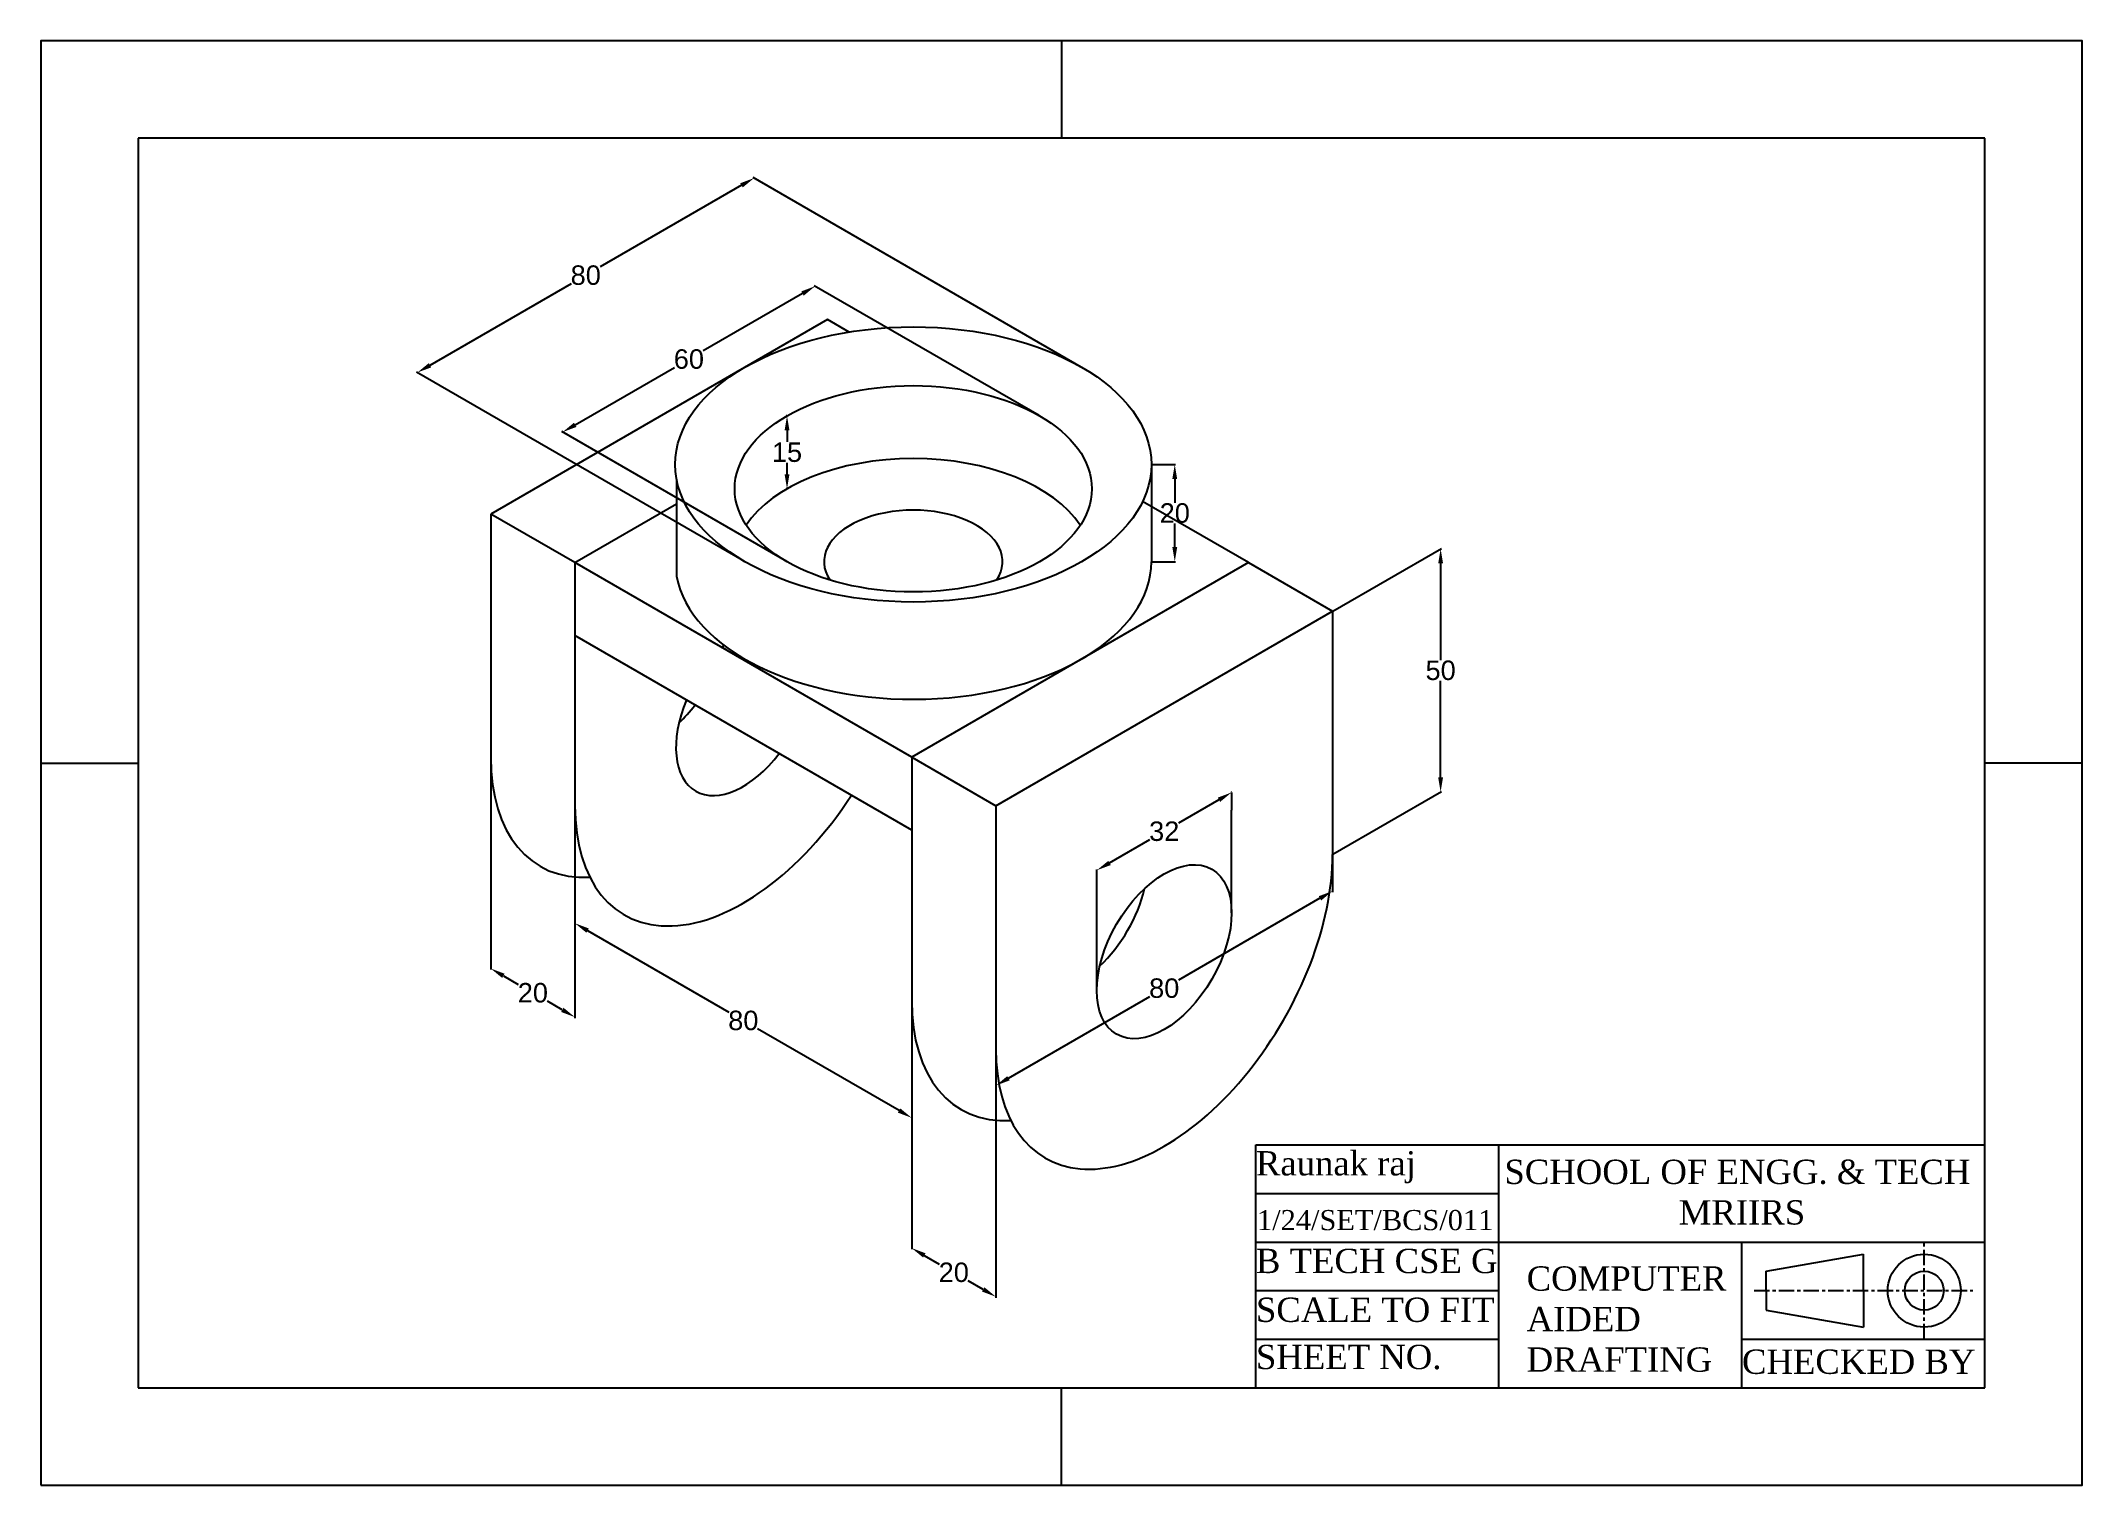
# Model space of a CAD drawing. Header units: millimetres. Extents: x -261 to 159, y -57 to 240.
import ezdxf

# ---------------------------------------------------------------- set-up
doc = ezdxf.new("R2010")
doc.units = ezdxf.units.MM
doc.header["$MEASUREMENT"] = 0
doc.linetypes.add('CENTER', pattern=[50.8, 31.75, -6.35, 6.35, -6.35])
doc.styles.get("Standard").update_dxf_attribs({"font": 'arial.ttf'})
doc.dimstyles.get("Standard").update_dxf_attribs({"dimtxt": 4, "dimasz": 3, "dimexe": 0.18, "dimexo": 0.0625, "dimgap": 0.09, "dimtad": 0, "dimtih": 1, "dimtoh": 1, "dimdec": 0, "dimzin": 0, "dimdsep": 46, "dimtxsty": 'Standard', "dimcen": 0.09, "dimadec": 0, "dimazin": 0, "dimtfac": 1, "dimtdec": 0, "dimtofl": 0, "dimtmove": 0, "dimatfit": 3, "dimfxl": 1, "dimtolj": 1, "dimtzin": 0, "dimarcsym": 0})

# ---------------------------------------------------------------- blocks, each defined once
blk = doc.blocks.new('*D1')
at = {"color": 0, "lineweight": -2, "transparency": 16777216}
for p, q in [((-151.15, 132.65), (-151.15, 58.36)), ((-81.87, 92.65), (-81.87, 18.36)), ((-148.55, 57.06), (-119.46, 40.27)), ((-84.47, 20.06), (-113.56, 36.86))]:
    blk.add_line(p, q, dxfattribs=at)
at = {"color": 0, "transparency": 16777216}
for points in [[(-148.3, 57.5), (-148.8, 56.63), (-151.15, 58.56)], [(-84.22, 20.5), (-84.72, 19.63), (-81.87, 18.56)]]:
    blk.add_solid(points, dxfattribs=at)
at = {"layer": 'Defpoints', "color": 0, "transparency": 16777216}
for p in [(-151.15, 132.72), (-81.87, 92.72), (-81.87, 18.56)]:
    blk.add_point(p, dxfattribs=at)
at = {"color": 0, "transparency": 16777216, "insert": (-116.51, 38.56), "char_height": 4, "attachment_point": 5}
blk.add_mtext('\\A1;80', dxfattribs=at)
blk = doc.blocks.new('*D2')
at = {"color": 0, "lineweight": -2, "transparency": 16777216}
for p, q in [((-168.47, 142.65), (-168.47, 49.05)), ((-151.15, 132.65), (-151.15, 39.05)), ((-165.88, 47.76), (-162.8, 45.98)), ((-153.75, 40.76), (-156.83, 42.54))]:
    blk.add_line(p, q, dxfattribs=at)
at = {"color": 0, "transparency": 16777216}
for points in [[(-165.63, 48.19), (-166.13, 47.33), (-168.47, 49.26)], [(-153.5, 41.19), (-154, 40.33), (-151.15, 39.26)]]:
    blk.add_solid(points, dxfattribs=at)
at = {"layer": 'Defpoints', "color": 0, "transparency": 16777216}
for p in [(-168.47, 142.72), (-151.15, 132.72), (-151.15, 39.26)]:
    blk.add_point(p, dxfattribs=at)
at = {"color": 0, "transparency": 16777216, "insert": (-159.81, 44.26), "char_height": 4, "attachment_point": 5}
blk.add_mtext('\\A1;20', dxfattribs=at)
blk = doc.blocks.new('*D3')
at = {"color": 0, "lineweight": -2, "transparency": 16777216}
for p, q in [((-81.87, 92.65), (-81.87, -8.43)), ((-64.55, 82.65), (-64.55, -18.43)), ((-79.27, -9.73), (-76.19, -11.51)), ((-67.15, -16.73), (-70.23, -14.95))]:
    blk.add_line(p, q, dxfattribs=at)
at = {"color": 0, "transparency": 16777216}
for points in [[(-79.02, -9.29), (-79.52, -10.16), (-81.87, -8.23)], [(-66.9, -16.29), (-67.4, -17.16), (-64.55, -18.23)]]:
    blk.add_solid(points, dxfattribs=at)
at = {"layer": 'Defpoints', "color": 0, "transparency": 16777216}
for p in [(-81.87, 92.72), (-64.55, 82.72), (-64.55, -18.23)]:
    blk.add_point(p, dxfattribs=at)
at = {"color": 0, "transparency": 16777216, "insert": (-73.21, -13.23), "char_height": 4, "attachment_point": 5}
blk.add_mtext('\\A1;20', dxfattribs=at)
blk = doc.blocks.new('*D4')
at = {"color": 0, "lineweight": -2, "transparency": 16777216}
for p, q in [((-16.08, 85.52), (-16.14, 85.62)), ((-18.65, 83.97), (-26.98, 79.16)), ((-41.17, 70.97), (-32.84, 75.77)), ((-43.8, 69.52), (-43.86, 69.62))]:
    blk.add_line(p, q, dxfattribs=at)
at = {"color": 0, "transparency": 16777216}
for points in [[(-18.9, 84.4), (-18.4, 83.53), (-16.05, 85.47)], [(-41.42, 71.4), (-40.92, 70.53), (-43.77, 69.47)]]:
    blk.add_solid(points, dxfattribs=at)
at = {"layer": 'Defpoints', "color": 0, "transparency": 16777216}
for p in [(-16.05, 85.47), (-16.05, 85.47), (-43.77, 69.47)]:
    blk.add_point(p, dxfattribs=at)
at = {"color": 0, "transparency": 16777216, "insert": (-29.91, 77.47), "char_height": 4, "attachment_point": 5}
blk.add_mtext('\\A1;32', dxfattribs=at)
blk = doc.blocks.new('*D5')
at = {"color": 0, "lineweight": -2, "transparency": 16777216}
for p, q in [((-116.88, 210.32), (-145.97, 193.52)), ((-46.97, 172.95), (-114.46, 211.92)), ((-180.97, 173.32), (-151.88, 190.11)), ((-116.25, 132.95), (-183.75, 171.92))]:
    blk.add_line(p, q, dxfattribs=at)
at = {"color": 0, "transparency": 16777216}
for points in [[(-117.13, 210.75), (-116.63, 209.88), (-114.28, 211.82)], [(-181.22, 173.75), (-180.72, 172.88), (-183.57, 171.82)]]:
    blk.add_solid(points, dxfattribs=at)
at = {"layer": 'Defpoints', "color": 0, "transparency": 16777216}
for p in [(-114.28, 211.82), (-46.9, 172.91), (-116.19, 132.91)]:
    blk.add_point(p, dxfattribs=at)
at = {"color": 0, "transparency": 16777216, "insert": (-148.93, 191.82), "char_height": 4, "attachment_point": 5}
blk.add_mtext('\\A1;80', dxfattribs=at)
blk = doc.blocks.new('*D6')
at = {"color": 0, "lineweight": -2, "transparency": 16777216}
for p, q in [((4.73, 72.65), (4.73, 64.99)), ((2.13, 63.7), (-26.96, 46.9)), ((-61.95, 26.7), (-32.86, 43.49)), ((-64.55, 32.65), (-64.55, 24.99))]:
    blk.add_line(p, q, dxfattribs=at)
at = {"color": 0, "transparency": 16777216}
for points in [[(1.88, 64.13), (2.38, 63.26), (4.73, 65.2)], [(-62.2, 27.13), (-61.7, 26.26), (-64.55, 25.2)]]:
    blk.add_solid(points, dxfattribs=at)
at = {"layer": 'Defpoints', "color": 0, "transparency": 16777216}
for p in [(4.73, 72.72), (4.73, 65.2), (-64.55, 32.72)]:
    blk.add_point(p, dxfattribs=at)
at = {"color": 0, "transparency": 16777216, "insert": (-29.91, 45.2), "char_height": 4, "attachment_point": 5}
blk.add_mtext('\\A1;80', dxfattribs=at)
blk = doc.blocks.new('*D7')
at = {"color": 0, "lineweight": -2, "transparency": 16777216}
for p, q in [((4.79, 122.76), (27.14, 135.66)), ((26.96, 132.56), (26.96, 112.69)), ((26.96, 88.56), (26.96, 108.43)), ((4.79, 72.76), (27.14, 85.66))]:
    blk.add_line(p, q, dxfattribs=at)
at = {"color": 0, "transparency": 16777216}
for points in [[(26.46, 132.56), (27.46, 132.56), (26.96, 135.56)], [(26.46, 88.56), (27.46, 88.56), (26.96, 85.56)]]:
    blk.add_solid(points, dxfattribs=at)
at = {"layer": 'Defpoints', "color": 0, "transparency": 16777216}
for p in [(4.73, 122.72), (26.96, 85.56), (4.73, 72.72)]:
    blk.add_point(p, dxfattribs=at)
at = {"color": 0, "transparency": 16777216, "insert": (26.96, 110.56), "char_height": 4, "attachment_point": 5}
blk.add_mtext('\\A1;50', dxfattribs=at)
blk = doc.blocks.new('*D8')
at = {"color": 0, "lineweight": -2, "transparency": 16777216}
for p, q in [((-32.49, 152.91), (-27.56, 152.91)), ((-27.74, 149.91), (-27.74, 145.05)), ((-27.74, 135.91), (-27.74, 140.78)), ((-32.49, 132.91), (-27.56, 132.91))]:
    blk.add_line(p, q, dxfattribs=at)
at = {"color": 0, "transparency": 16777216}
for points in [[(-28.24, 149.91), (-27.24, 149.91), (-27.74, 152.91)], [(-28.24, 135.91), (-27.24, 135.91), (-27.74, 132.91)]]:
    blk.add_solid(points, dxfattribs=at)
at = {"layer": 'Defpoints', "color": 0, "transparency": 16777216}
for p in [(-32.55, 152.91), (-32.55, 132.91), (-27.74, 132.91)]:
    blk.add_point(p, dxfattribs=at)
at = {"color": 0, "transparency": 16777216, "insert": (-27.74, 142.91), "char_height": 4, "attachment_point": 5}
blk.add_mtext('\\A1;20', dxfattribs=at)
blk = doc.blocks.new('*D9')
at = {"color": 0, "lineweight": -2, "transparency": 16777216}
for p, q in [((-55.63, 162.95), (-101.91, 189.67)), ((-104.33, 188.07), (-124.75, 176.28)), ((-151.09, 161.07), (-130.67, 172.86)), ((-107.59, 132.95), (-153.87, 159.67))]:
    blk.add_line(p, q, dxfattribs=at)
at = {"color": 0, "transparency": 16777216}
for points in [[(-104.58, 188.5), (-104.08, 187.63), (-101.73, 189.57)], [(-151.34, 161.5), (-150.84, 160.63), (-153.69, 159.57)]]:
    blk.add_solid(points, dxfattribs=at)
at = {"layer": 'Defpoints', "color": 0, "transparency": 16777216}
for p in [(-101.73, 189.57), (-55.56, 162.91), (-107.52, 132.91)]:
    blk.add_point(p, dxfattribs=at)
at = {"color": 0, "transparency": 16777216, "insert": (-127.71, 174.57), "char_height": 4, "attachment_point": 5}
blk.add_mtext('\\A1;60', dxfattribs=at)
blk = doc.blocks.new('*D10')
at = {"color": 0, "lineweight": -2, "transparency": 16777216}
for p, q in [((-107.59, 162.91), (-107.7, 162.91)), ((-107.52, 159.91), (-107.52, 157.55)), ((-107.52, 150.91), (-107.52, 153.28)), ((-107.59, 147.91), (-107.7, 147.91))]:
    blk.add_line(p, q, dxfattribs=at)
at = {"color": 0, "transparency": 16777216}
for points in [[(-108.02, 159.91), (-107.02, 159.91), (-107.52, 162.91)], [(-108.02, 150.91), (-107.02, 150.91), (-107.52, 147.91)]]:
    blk.add_solid(points, dxfattribs=at)
at = {"layer": 'Defpoints', "color": 0, "transparency": 16777216}
for p in [(-107.52, 162.91), (-107.52, 147.91), (-107.52, 147.91)]:
    blk.add_point(p, dxfattribs=at)
at = {"color": 0, "transparency": 16777216, "insert": (-107.52, 155.41), "char_height": 4, "attachment_point": 5}
blk.add_mtext('\\A1;15', dxfattribs=at)

msp = doc.modelspace()

# ---------------------------------------------------------------- linework, layer by layer
for p, q in [((-51.04, 240.02), (-51.04, 220.02)), ((138.96, 220.02), (-241.04, 220.02)), ((-241.04, 220.02), (-241.04, -36.98)), ((138.96, -36.98), (138.96, 220.02)), ((-99.19, 182.72), (-168.47, 142.72)), ((-94.74, 180.15), (-99.19, 182.72)), ((-32.55, 152.91), (-32.55, 132.91)), ((-130.26, 149.92), (-130.26, 129.92)), ((-151.15, 132.72), (-130.26, 144.79)), ((-12.59, 132.72), (-34.36, 145.3)), ((-151.15, 132.72), (-168.47, 142.72)), ((-168.47, 142.72), (-168.47, 92.72)), ((-81.87, 92.72), (-151.15, 132.72)), ((-151.15, 132.72), (-151.15, 82.72)), ((-12.59, 132.72), (-81.87, 92.72)), ((-12.59, 132.72), (4.73, 122.72)), ((-64.55, 82.72), (4.73, 122.72)), ((4.73, 122.72), (4.73, 72.72)), ((-81.87, 77.72), (-151.15, 117.72)), ((-151.15, 117.72), (-151.15, 117.72)), ((-81.87, 92.72), (-64.55, 82.72)), ((-81.87, 92.72), (-81.87, 42.72)), ((-261.04, 91.52), (-241.04, 91.52)), ((158.96, 91.52), (138.96, 91.52)), ((-16.05, 85.47), (-16.05, 81.84)), ((-64.55, 82.72), (-64.55, 32.72)), ((-16.05, 60.72), (-16.05, 81.84)), ((-43.77, 44.72), (-43.77, 69.47)), ((-16.13, 61.35), (-16.13, 61.35)), ((-16.05, 60.72), (-16.05, 60.72)), ((-11.04, -36.98), (-11.04, 13.02)), ((-11.04, 13.02), (38.96, 13.02)), ((38.96, -36.98), (38.96, 13.02)), ((38.96, 13.02), (138.96, 13.02)), ((-11.04, 3.02), (38.96, 3.02)), ((-11.04, -6.98), (38.96, -6.98)), ((38.96, -6.98), (88.96, -6.98)), ((88.96, -36.98), (88.96, -6.98)), ((88.96, -6.98), (138.96, -6.98)), ((93.96, -12.98), (113.96, -9.48)), ((113.96, -16.98), (113.96, -9.48)), ((93.96, -16.98), (93.96, -12.98)), ((-11.04, -16.98), (38.96, -16.98)), ((93.96, -16.98), (93.96, -20.98)), ((93.96, -20.98), (113.96, -24.48)), ((113.96, -16.98), (113.96, -24.48)), ((-11.04, -26.98), (38.96, -26.98)), ((88.96, -26.98), (138.96, -26.98)), ((-241.04, -36.98), (138.96, -36.98)), ((-51.04, -56.98), (-51.04, -36.98))]:
    msp.add_line(p, q)
at = {"linetype": 'CENTER', "ltscale": 0.1}
for p, q in [((126.46, -26.98), (126.46, -6.98)), ((91.46, -16.98), (136.46, -16.98))]:
    msp.add_line(p, q, dxfattribs=at)
msp.add_lwpolyline([(-261.04, -56.98), (158.96, -56.98), (158.96, 240.02), (-261.04, 240.02)], close=True)
for radius in [7.5, 4]:
    msp.add_circle((126.46, -16.98), radius)
for centre, major_axis in [((-81.54, 152.91), (-48.99, 0)), ((-81.54, 147.91), (-36.74, 0)), ((-29.91, 52.72), (-9.8, -16.97))]:
    msp.add_ellipse(centre, major_axis=major_axis, ratio=0.57735)
for centre, major_axis, start_param, end_param in [((-81.54, 132.91), (-36.74, 0), 3.50296, 5.921818), ((-81.54, 132.91), (-18.37, 0), 2.780226, 6.644552), ((-81.54, 132.91), (-48.99, 0), 6.389134, 9.424778), ((-116.51, 102.72), (-9.8, -16.97), 4.225694, 4.254627), ((-133.83, 112.72), (-9.8, -16.97), 2.028558, 2.057491), ((-133.83, 111.51), (-9.8, -16.97), 8.372459, 8.387194), ((-116.51, 101.51), (-9.8, -16.97), 4.182252, 4.193912), ((-116.51, 102.72), (-9.8, -16.97), 4.935199, 7.631172), ((-133.83, 112.72), (-9.8, -16.97), 7.367287, 7.631172), ((-133.83, 112.72), (-24.49, -42.43), 5.497787, 6.644552), ((-116.51, 102.72), (-24.49, -42.43), 5.497787, 7.765478), ((-29.91, 52.72), (-24.49, -42.43), 5.497787, 8.63938), ((-47.23, 62.72), (-9.8, -16.97), 1.084101, 2.057491), ((-47.23, 62.72), (-24.49, -42.43), 5.497787, 6.644552)]:
    msp.add_ellipse(centre, major_axis=major_axis, ratio=0.57735, start_param=start_param, end_param=end_param)

# ---------------------------------------------------------------- texts
for s, insert, char_height, width, attachment_point in [('{\\fTimes New Roman|b0|i0|c0|p18;Raunak raj}', (-11.04, 11.71), 5, 50, 1), ('{\\fTimes New Roman|b0|i0|c0|p18;SCHOOL OF ENGG. & TECH  MRIIRS}', (88.96, 3.25), 5, 100, 5), ('{\\fTimes New Roman|b0|i0|c0|p18;1/24/SET/BCS/011}', (-10.82, -0.4), 4.1382, 28.4235, 1), ('{\\fTimes New Roman|b0|i0|c0|p18;B TECH CSE G}', (-11.04, -8.37), 5, 50, 1), ('{\\fTimes New Roman|b0|i0|c0|p18;COMPUTER AIDED DRAFTING}', (44.66, -11.98), 5, 50, 1), ('{\\fTimes New Roman|b0|i0|c0|p18;SCALE TO FIT}', (-11.04, -18.41), 5, 50, 1), ('{\\fTimes New Roman|b0|i0|c0|p18;SHEET NO.}', (-11.04, -28.11), 5, 50, 1), ('{\\fTimes New Roman|b0|i0|c0|p18;CHECKED BY}', (88.96, -29.09), 5, 50, 1)]:
    msp.add_mtext(s, dxfattribs=dict(insert=insert, char_height=char_height, width=width, attachment_point=attachment_point))

# ---------------------------------------------------------------- dimensions: what is measured, and where the dimension line sits
for p1, p2, distance, picture, middle in [((-116.19, 132.91), (-46.9, 172.91), 67.38, '*D5', (-148.93, 191.82)), ((-107.52, 132.91), (-55.56, 162.91), 46.17, '*D9', (-127.71, 174.57)), ((-107.52, 162.91), (-107.52, 147.91), 0, '*D10', (-107.52, 155.41)), ((-32.55, 152.91), (-32.55, 132.91), 4.81, '*D8', (-27.74, 142.91)), ((-168.47, 142.72), (-151.15, 132.72), -80.94, '*D2', (-159.81, 44.26)), ((4.73, 122.72), (4.73, 72.72), 22.23, '*D7', (26.96, 110.56)), ((-151.15, 132.72), (-81.87, 92.72), -64.22, '*D1', (-116.51, 38.56)), ((-81.87, 92.72), (-64.55, 82.72), -87.43, '*D3', (-73.21, -13.23)), ((-43.77, 69.47), (-16.05, 85.47), 0, '*D4', (-29.91, 77.47)), ((-64.55, 32.72), (4.73, 72.72), -6.52, '*D6', (-29.91, 45.2))]:
    dim = msp.add_aligned_dim(p1=p1, p2=p2, distance=distance, dimstyle='Standard')
    dim.commit()
    dim.dimension.update_dxf_attribs({"geometry": picture, "text_midpoint": middle})

doc.saveas('drawing.dxf')
